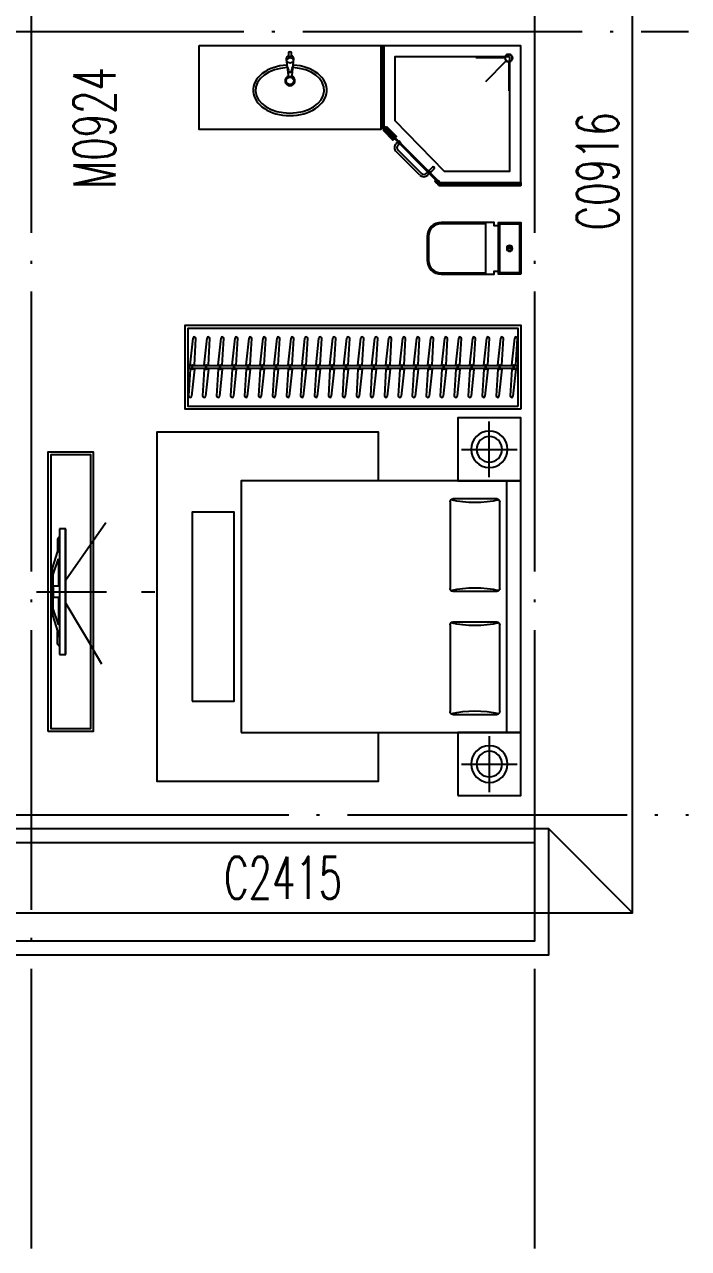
# Model space of a CAD drawing. Extents: x 14112 to 33812, y 15441 to 35841.
# Drawn here: x 29062 to 33812, y 15441 to 24191 of the extents above; entities that cross this region are included whole.
import ezdxf
from ezdxf.enums import TextEntityAlignment as Align

# ---------------------------------------------------------------- set-up
doc = ezdxf.new("R2010")
doc.units = 0
doc.header["$LTSCALE"] = 1000
doc.header["$MEASUREMENT"] = 0
for name, pattern in [('DASHED', [0.75, 0.5, -0.25]), ('DOTE', [2.42, 2, -0.2, 0.02, -0.2]), ('M-HIDDEN', [1.875, 1.25, -0.625])]:
    doc.linetypes.add(name, pattern=pattern)
for name, color, linetype in [('A-DOTE', 1, 'Continuous'), ('A-GROUND', 2, 'Continuous'), ('A-WALL', 4, 'Continuous'), ('A-WINDOW-TEXT', 7, 'Continuous'), ('A-家具', 254, 'Continuous'), ('A-洁具、厨具', 165, 'Continuous'), ('A-立面看线', 7, 'Continuous')]:
    doc.layers.add(name, color=color, linetype=linetype)
doc.styles.add('_TCH_WINDOW', font='SIMPLEX', dxfattribs={"height": 3.5, "bigfont": 'GBCBIG'})
pattern_1 = [(0, (-2237.1254, -118.3735), (1.875, 1.08253175), [1.25, -2.5]), (120, (-2237.1254, -118.3735), (-1.875, 1.08253176), [1.25, -2.5]), (60, (-2237.1254, -118.3735), (4e-09, 2.1650635), [-2.5, 1.25])]
pattern_2 = [(90, (-2302.3204, -177.7997), (-1.125, 2e-16), []), (90, (-2301.9454, -177.4247), (-1.125, 2e-16), [])]
pattern_3 = [(90, (1432.9199, -3357.579), (-1.08253175, 1.875), [1.25, -2.5]), (210, (1432.9199, -3357.579), (-1.08253176, -1.875), [1.25, -2.5]), (150, (1432.9199, -3357.579), (-2.1650635, 4e-09), [-2.5, 1.25])]
pattern_4 = [(315, (-2746.5922, 1536.9037), (2.09129076, -0.56035967), [1.25, -2.5]), (75, (-2746.5922, 1536.9037), (-0.56035967, 2.09129076), [1.25, -2.5]), (15, (-2746.5922, 1536.9037), (1.5309311, 1.5309311), [-2.5, 1.25])]

# ---------------------------------------------------------------- blocks, each defined once
blk = doc.blocks.new('海龙工具_洗盆')
at = {"color": 0}
blk.add_lwpolyline([(10.4, -34.8), (10.3, -3.9, 0.376297), (-11, -4), (-10.9, -34.5, -0.272573)], format="xyb", close=True, dxfattribs=at)
for points in [[(-10.9, -27.1, 0.271653), (-28.9, -49.3), (-15.2, -165, 0.760816), (13.9, -165), (26.9, -49.1, 0.255599), (10.4, -27.7)], [(25.5, -61.5, 0.726092), (-27.3, -62.8)], [(-23.6, -94, 0.023079), (-8.4, -142.7, 0.427088), (7, -142.7, 0.023079), (21.9, -93.9)]]:
    blk.add_lwpolyline(points, format="xyb", dxfattribs=at)
blk.add_lwpolyline([(24.4, -71.2), (-0.9, -79.8), (-26.3, -71.4)], dxfattribs=at)
blk.add_circle((-1, -206.6), 27, dxfattribs=at)
blk.add_arc((-1, -206.6), 35.6, 105.72539, 73.60413, dxfattribs=at)
for centre, major_axis, ratio, start_param, end_param in [((-1.5, -274.2), (-263.8, -0.7), 0.685587, -1.488972, 4.621616), ((-1.5, -274), (245.8, 1), 0.663308, 1.649511, 7.763959)]:
    blk.add_ellipse(centre, major_axis=major_axis, ratio=ratio, start_param=start_param, end_param=end_param, dxfattribs=at)
blk = doc.blocks.new('*U74')
at = {"color": 0}
blk.add_lwpolyline([(0, 0), (1300, 0), (1300, -600), (0, -600)], close=True, dxfattribs=at)
blk.add_blockref('海龙工具_洗盆', (650.3, -46.2), dxfattribs=at)
blk = doc.blocks.new('A$C754C7141')
at = {"color": 0}
for p, q in [((0, 20), (0, 640)), ((0, 20), (0, 640)), ((0, 20), (0, 640)), ((20, 660), (335.6, 660)), ((20, 660), (335.6, 660)), ((20, 660), (335.6, 660)), ((355.6, 640), (355.6, 20)), ((355.6, 640), (355.6, 20)), ((355.6, 640), (355.6, 20)), ((335.6, 0), (20, 0)), ((335.6, 0), (20, 0)), ((335.6, 0), (20, 0))]:
    blk.add_line(p, q, dxfattribs=at)
for centre, radius, start, end in [((20, 640), 20, 90, 180), ((20, 640), 20, 90, 180), ((20, 640), 20, 90, 180), ((177.8, 1402.4), 767.7, 257.05826, 282.94174), ((177.8, 1402.4), 767.7, 257.05826, 282.94174), ((177.8, 1402.4), 767.7, 257.05826, 282.94174), ((335.6, 640), 20, 0, 90), ((335.6, 640), 20, 0, 90), ((335.6, 640), 20, 0, 90), ((20, 20), 20, 180, 270), ((20, 20), 20, 180, 270), ((20, 20), 20, 180, 270), ((177.8, -742.4), 767.7, 77.05826, 102.94174), ((177.8, -742.4), 767.7, 77.05826, 102.94174), ((177.8, -742.4), 767.7, 77.05826, 102.94174), ((335.6, 20), 20, 270, 0), ((335.6, 20), 20, 270, 0), ((335.6, 20), 20, 270, 0)]:
    blk.add_arc(centre, radius, start, end, dxfattribs=at)
blk = doc.blocks.new('*U71')
at = {"color": 0}
for p, q in [((-1125, -425), (-1125, -25)), ((1125, -425), (1125, -25)), ((-900, -100), (900, -100)), ((-925, -225), (-1325, -225)), ((925, -225), (1325, -225))]:
    blk.add_line(p, q, dxfattribs=at)
for points in [[(-900, -2000), (-900, 0), (900, 0), (900, -2000)], [(900, -450), (900, 0), (1350, 0), (1350, -450)], [(-1350, -450), (-1350, 0), (-900, 0), (-900, -450)], [(-675, -2350), (-675, -2050), (675, -2050), (675, -2350)]]:
    blk.add_lwpolyline(points, close=True, dxfattribs=at)
blk.add_lwpolyline([(-900, -1020), (-1250, -1020), (-1250, -2600), (1250, -2600), (1250, -1020), (900, -1020)], dxfattribs=at)
for centre, radius in [((-1125, -225), 130.9), ((-1125, -225), 91.6), ((1125, -225), 130.9), ((1125, -225), 91.6)]:
    blk.add_circle(centre, radius, dxfattribs=at)
at = {"color": 0, "rotation": 90}
for p in [(-110, -505.6), (770, -505.6)]:
    blk.add_blockref('A$C754C7141', p, dxfattribs=at)
blk = doc.blocks.new('*U72')
at = {"color": 0}
blk.add_wipeout([(0, 0), (0, 600), (2400, 600), (2400, 0)], dxfattribs=at)
for p, q in [((34.7, 314.3), (56, 507)), ((64.7, 314.3), (75.9, 505.5)), ((134.7, 314.3), (156, 507)), ((164.7, 314.3), (175.9, 505.5)), ((234.7, 314.3), (256, 507)), ((264.7, 314.3), (275.9, 505.5)), ((334.7, 314.3), (356, 507)), ((364.7, 314.3), (375.9, 505.5)), ((434.7, 314.3), (456, 507)), ((464.7, 314.3), (475.9, 505.5)), ((534.7, 314.3), (556, 507)), ((564.7, 314.3), (575.9, 505.5)), ((634.7, 314.3), (656, 507)), ((664.7, 314.3), (675.9, 505.5)), ((734.7, 314.3), (756, 507)), ((764.7, 314.3), (775.9, 505.5)), ((834.7, 314.3), (856, 507)), ((864.7, 314.3), (875.9, 505.5)), ((934.7, 314.3), (956, 507)), ((964.7, 314.3), (975.9, 505.5)), ((1034.7, 314.3), (1056, 507)), ((1064.7, 314.3), (1075.9, 505.5)), ((1134.7, 314.3), (1156, 507)), ((1164.7, 314.3), (1175.9, 505.5)), ((1234.7, 314.3), (1256, 507)), ((1264.7, 314.3), (1275.9, 505.5)), ((1334.7, 314.3), (1356, 507)), ((1364.7, 314.3), (1375.9, 505.5)), ((1434.7, 314.3), (1456, 507)), ((1464.7, 314.3), (1475.9, 505.5)), ((1534.7, 314.3), (1556, 507)), ((1564.7, 314.3), (1575.9, 505.5)), ((1634.7, 314.3), (1656, 507)), ((1664.7, 314.3), (1675.9, 505.5)), ((1734.7, 314.3), (1756, 507)), ((1764.7, 314.3), (1775.9, 505.5)), ((1834.7, 314.3), (1856, 507)), ((1864.7, 314.3), (1875.9, 505.5)), ((1934.7, 314.3), (1956, 507)), ((1964.7, 314.3), (1975.9, 505.5)), ((2034.7, 314.3), (2056, 507)), ((2064.7, 314.3), (2075.9, 505.5)), ((2134.7, 314.3), (2156, 507)), ((2164.7, 314.3), (2175.9, 505.5)), ((2234.7, 314.3), (2256, 507)), ((2264.7, 314.3), (2275.9, 505.5)), ((2334.7, 314.3), (2356, 507)), ((2364.7, 314.3), (2375.9, 505.5)), ((20, 315.2), (25, 315.2)), ((20, 284.8), (25, 284.8)), ((34.7, 285.7), (23.5, 94.5)), ((25, 310.2), (2375, 310.2)), ((25, 289.8), (2375, 289.8)), ((34.7, 314.3), (47.7, 314.3)), ((47.7, 285.7), (34.7, 285.7)), ((64.7, 285.7), (43.4, 93)), ((47.7, 317.3), (51.7, 317.3)), ((47.7, 317.3), (47.7, 282.7)), ((51.7, 282.7), (47.7, 282.7)), ((51.7, 317.3), (51.7, 282.7)), ((51.7, 314.3), (64.7, 314.3)), ((64.7, 285.7), (51.7, 285.7)), ((134.7, 285.7), (123.5, 94.5)), ((134.7, 314.3), (147.7, 314.3)), ((147.7, 285.7), (134.7, 285.7)), ((164.7, 285.7), (143.4, 93)), ((147.7, 317.3), (151.7, 317.3)), ((147.7, 317.3), (147.7, 282.7)), ((151.7, 282.7), (147.7, 282.7)), ((151.7, 317.3), (151.7, 282.7)), ((151.7, 314.3), (164.7, 314.3)), ((164.7, 285.7), (151.7, 285.7)), ((234.7, 285.7), (223.5, 94.5)), ((234.7, 314.3), (247.7, 314.3)), ((247.7, 285.7), (234.7, 285.7)), ((264.7, 285.7), (243.4, 93)), ((247.7, 317.3), (251.7, 317.3)), ((247.7, 317.3), (247.7, 282.7)), ((251.7, 282.7), (247.7, 282.7)), ((251.7, 317.3), (251.7, 282.7)), ((251.7, 314.3), (264.7, 314.3)), ((264.7, 285.7), (251.7, 285.7)), ((334.7, 285.7), (323.5, 94.5)), ((334.7, 314.3), (347.7, 314.3)), ((347.7, 285.7), (334.7, 285.7)), ((364.7, 285.7), (343.4, 93)), ((347.7, 317.3), (351.7, 317.3)), ((347.7, 317.3), (347.7, 282.7)), ((351.7, 282.7), (347.7, 282.7)), ((351.7, 317.3), (351.7, 282.7)), ((351.7, 314.3), (364.7, 314.3)), ((364.7, 285.7), (351.7, 285.7)), ((434.7, 285.7), (423.5, 94.5)), ((434.7, 314.3), (447.7, 314.3)), ((447.7, 285.7), (434.7, 285.7)), ((464.7, 285.7), (443.4, 93)), ((447.7, 317.3), (451.7, 317.3)), ((447.7, 317.3), (447.7, 282.7)), ((451.7, 282.7), (447.7, 282.7)), ((451.7, 317.3), (451.7, 282.7)), ((451.7, 314.3), (464.7, 314.3)), ((464.7, 285.7), (451.7, 285.7)), ((534.7, 285.7), (523.5, 94.5)), ((534.7, 314.3), (547.7, 314.3)), ((547.7, 285.7), (534.7, 285.7)), ((564.7, 285.7), (543.4, 93)), ((547.7, 317.3), (551.7, 317.3)), ((547.7, 317.3), (547.7, 282.7)), ((551.7, 282.7), (547.7, 282.7)), ((551.7, 317.3), (551.7, 282.7)), ((551.7, 314.3), (564.7, 314.3)), ((564.7, 285.7), (551.7, 285.7)), ((634.7, 285.7), (623.5, 94.5)), ((634.7, 314.3), (647.7, 314.3)), ((647.7, 285.7), (634.7, 285.7)), ((664.7, 285.7), (643.4, 93)), ((647.7, 317.3), (651.7, 317.3)), ((647.7, 317.3), (647.7, 282.7)), ((651.7, 282.7), (647.7, 282.7)), ((651.7, 317.3), (651.7, 282.7)), ((651.7, 314.3), (664.7, 314.3)), ((664.7, 285.7), (651.7, 285.7)), ((734.7, 285.7), (723.5, 94.5)), ((734.7, 314.3), (747.7, 314.3)), ((747.7, 285.7), (734.7, 285.7)), ((764.7, 285.7), (743.4, 93)), ((747.7, 317.3), (751.7, 317.3)), ((747.7, 317.3), (747.7, 282.7)), ((751.7, 282.7), (747.7, 282.7)), ((751.7, 317.3), (751.7, 282.7)), ((751.7, 314.3), (764.7, 314.3)), ((764.7, 285.7), (751.7, 285.7)), ((834.7, 285.7), (823.5, 94.5)), ((834.7, 314.3), (847.7, 314.3)), ((847.7, 285.7), (834.7, 285.7)), ((864.7, 285.7), (843.4, 93)), ((847.7, 317.3), (851.7, 317.3)), ((847.7, 317.3), (847.7, 282.7)), ((851.7, 282.7), (847.7, 282.7)), ((851.7, 317.3), (851.7, 282.7)), ((851.7, 314.3), (864.7, 314.3)), ((864.7, 285.7), (851.7, 285.7)), ((934.7, 285.7), (923.5, 94.5)), ((934.7, 314.3), (947.7, 314.3)), ((947.7, 285.7), (934.7, 285.7)), ((964.7, 285.7), (943.4, 93)), ((947.7, 317.3), (951.7, 317.3)), ((947.7, 317.3), (947.7, 282.7)), ((951.7, 282.7), (947.7, 282.7)), ((951.7, 317.3), (951.7, 282.7)), ((951.7, 314.3), (964.7, 314.3)), ((964.7, 285.7), (951.7, 285.7)), ((1034.7, 285.7), (1023.5, 94.5)), ((1034.7, 314.3), (1047.7, 314.3)), ((1047.7, 285.7), (1034.7, 285.7)), ((1064.7, 285.7), (1043.4, 93)), ((1047.7, 317.3), (1051.7, 317.3)), ((1047.7, 317.3), (1047.7, 282.7)), ((1051.7, 282.7), (1047.7, 282.7)), ((1051.7, 317.3), (1051.7, 282.7)), ((1051.7, 314.3), (1064.7, 314.3)), ((1064.7, 285.7), (1051.7, 285.7)), ((1134.7, 285.7), (1123.5, 94.5)), ((1134.7, 314.3), (1147.7, 314.3)), ((1147.7, 285.7), (1134.7, 285.7)), ((1164.7, 285.7), (1143.4, 93)), ((1147.7, 317.3), (1151.7, 317.3)), ((1147.7, 317.3), (1147.7, 282.7)), ((1151.7, 282.7), (1147.7, 282.7)), ((1151.7, 317.3), (1151.7, 282.7)), ((1151.7, 314.3), (1164.7, 314.3)), ((1164.7, 285.7), (1151.7, 285.7)), ((1234.7, 285.7), (1223.5, 94.5)), ((1234.7, 314.3), (1247.7, 314.3)), ((1247.7, 285.7), (1234.7, 285.7)), ((1264.7, 285.7), (1243.4, 93)), ((1247.7, 317.3), (1251.7, 317.3)), ((1247.7, 317.3), (1247.7, 282.7)), ((1251.7, 282.7), (1247.7, 282.7)), ((1251.7, 317.3), (1251.7, 282.7)), ((1251.7, 314.3), (1264.7, 314.3)), ((1264.7, 285.7), (1251.7, 285.7)), ((1334.7, 285.7), (1323.5, 94.5)), ((1334.7, 314.3), (1347.7, 314.3)), ((1347.7, 285.7), (1334.7, 285.7)), ((1364.7, 285.7), (1343.4, 93)), ((1347.7, 317.3), (1351.7, 317.3)), ((1347.7, 317.3), (1347.7, 282.7)), ((1351.7, 282.7), (1347.7, 282.7)), ((1351.7, 317.3), (1351.7, 282.7)), ((1351.7, 314.3), (1364.7, 314.3)), ((1364.7, 285.7), (1351.7, 285.7)), ((1434.7, 285.7), (1423.5, 94.5)), ((1434.7, 314.3), (1447.7, 314.3)), ((1447.7, 285.7), (1434.7, 285.7)), ((1464.7, 285.7), (1443.4, 93)), ((1447.7, 317.3), (1451.7, 317.3)), ((1447.7, 317.3), (1447.7, 282.7)), ((1451.7, 282.7), (1447.7, 282.7)), ((1451.7, 317.3), (1451.7, 282.7)), ((1451.7, 314.3), (1464.7, 314.3)), ((1464.7, 285.7), (1451.7, 285.7)), ((1534.7, 285.7), (1523.5, 94.5)), ((1534.7, 314.3), (1547.7, 314.3)), ((1547.7, 285.7), (1534.7, 285.7)), ((1564.7, 285.7), (1543.4, 93)), ((1547.7, 317.3), (1551.7, 317.3)), ((1547.7, 317.3), (1547.7, 282.7)), ((1551.7, 282.7), (1547.7, 282.7)), ((1551.7, 317.3), (1551.7, 282.7)), ((1551.7, 314.3), (1564.7, 314.3)), ((1564.7, 285.7), (1551.7, 285.7)), ((1634.7, 285.7), (1623.5, 94.5)), ((1634.7, 314.3), (1647.7, 314.3)), ((1647.7, 285.7), (1634.7, 285.7)), ((1664.7, 285.7), (1643.4, 93)), ((1647.7, 317.3), (1651.7, 317.3)), ((1647.7, 317.3), (1647.7, 282.7)), ((1651.7, 282.7), (1647.7, 282.7)), ((1651.7, 317.3), (1651.7, 282.7)), ((1651.7, 314.3), (1664.7, 314.3)), ((1664.7, 285.7), (1651.7, 285.7)), ((1734.7, 285.7), (1723.5, 94.5)), ((1734.7, 314.3), (1747.7, 314.3)), ((1747.7, 285.7), (1734.7, 285.7)), ((1764.7, 285.7), (1743.4, 93)), ((1747.7, 317.3), (1751.7, 317.3)), ((1747.7, 317.3), (1747.7, 282.7)), ((1751.7, 282.7), (1747.7, 282.7)), ((1751.7, 317.3), (1751.7, 282.7)), ((1751.7, 314.3), (1764.7, 314.3)), ((1764.7, 285.7), (1751.7, 285.7)), ((1834.7, 285.7), (1823.5, 94.5)), ((1834.7, 314.3), (1847.7, 314.3)), ((1847.7, 285.7), (1834.7, 285.7)), ((1864.7, 285.7), (1843.4, 93)), ((1847.7, 317.3), (1851.7, 317.3)), ((1847.7, 317.3), (1847.7, 282.7)), ((1851.7, 282.7), (1847.7, 282.7)), ((1851.7, 317.3), (1851.7, 282.7)), ((1851.7, 314.3), (1864.7, 314.3)), ((1864.7, 285.7), (1851.7, 285.7)), ((1934.7, 285.7), (1923.5, 94.5)), ((1934.7, 314.3), (1947.7, 314.3)), ((1947.7, 285.7), (1934.7, 285.7)), ((1964.7, 285.7), (1943.4, 93)), ((1947.7, 317.3), (1951.7, 317.3)), ((1947.7, 317.3), (1947.7, 282.7)), ((1951.7, 282.7), (1947.7, 282.7)), ((1951.7, 317.3), (1951.7, 282.7)), ((1951.7, 314.3), (1964.7, 314.3)), ((1964.7, 285.7), (1951.7, 285.7)), ((2034.7, 285.7), (2023.5, 94.5)), ((2034.7, 314.3), (2047.7, 314.3)), ((2047.7, 285.7), (2034.7, 285.7)), ((2064.7, 285.7), (2043.4, 93)), ((2047.7, 317.3), (2051.7, 317.3)), ((2047.7, 317.3), (2047.7, 282.7)), ((2051.7, 282.7), (2047.7, 282.7)), ((2051.7, 317.3), (2051.7, 282.7)), ((2051.7, 314.3), (2064.7, 314.3)), ((2064.7, 285.7), (2051.7, 285.7)), ((2134.7, 285.7), (2123.5, 94.5)), ((2134.7, 314.3), (2147.7, 314.3)), ((2147.7, 285.7), (2134.7, 285.7)), ((2164.7, 285.7), (2143.4, 93)), ((2147.7, 317.3), (2151.7, 317.3)), ((2147.7, 317.3), (2147.7, 282.7)), ((2151.7, 282.7), (2147.7, 282.7)), ((2151.7, 317.3), (2151.7, 282.7)), ((2151.7, 314.3), (2164.7, 314.3)), ((2164.7, 285.7), (2151.7, 285.7)), ((2234.7, 285.7), (2223.5, 94.5)), ((2234.7, 314.3), (2247.7, 314.3)), ((2247.7, 285.7), (2234.7, 285.7)), ((2264.7, 285.7), (2243.4, 93)), ((2247.7, 317.3), (2251.7, 317.3)), ((2247.7, 317.3), (2247.7, 282.7)), ((2251.7, 282.7), (2247.7, 282.7)), ((2251.7, 317.3), (2251.7, 282.7)), ((2251.7, 314.3), (2264.7, 314.3)), ((2264.7, 285.7), (2251.7, 285.7)), ((2334.7, 285.7), (2323.5, 94.5)), ((2334.7, 314.3), (2347.7, 314.3)), ((2347.7, 285.7), (2334.7, 285.7)), ((2364.7, 285.7), (2343.4, 93)), ((2347.7, 317.3), (2351.7, 317.3)), ((2347.7, 317.3), (2347.7, 282.7)), ((2351.7, 282.7), (2347.7, 282.7)), ((2351.7, 317.3), (2351.7, 282.7)), ((2351.7, 314.3), (2364.7, 314.3)), ((2364.7, 285.7), (2351.7, 285.7)), ((2380, 315.2), (2375, 315.2)), ((2380, 284.8), (2375, 284.8))]:
    blk.add_line(p, q, dxfattribs=at)
for points in [[(0, 600), (2400, 600), (2400, 0), (0, 0)], [(20, 580), (2380, 580), (2380, 20), (20, 20)]]:
    blk.add_lwpolyline(points, close=True, dxfattribs=at)
for points in [[(25, 284.8), (25, 315.2)], [(2375, 284.8), (2375, 315.2)]]:
    blk.add_lwpolyline(points, dxfattribs=at)
for centre, start, end in [((65.9, 506), 356.96059, 174.28941), ((165.9, 506), 356.96059, 174.28941), ((265.9, 506), 356.96059, 174.28941), ((365.9, 506), 356.96059, 174.28941), ((465.9, 506), 356.96059, 174.28941), ((565.9, 506), 356.96059, 174.28941), ((665.9, 506), 356.96059, 174.28941), ((765.9, 506), 356.96059, 174.28941), ((865.9, 506), 356.96059, 174.28941), ((965.9, 506), 356.96059, 174.28941), ((1065.9, 506), 356.96059, 174.28941), ((1165.9, 506), 356.96059, 174.28941), ((1265.9, 506), 356.96059, 174.28941), ((1365.9, 506), 356.96059, 174.28941), ((1465.9, 506), 356.96059, 174.28941), ((1565.9, 506), 356.96059, 174.28941), ((1665.9, 506), 356.96059, 174.28941), ((1765.9, 506), 356.96059, 174.28941), ((1865.9, 506), 356.96059, 174.28941), ((1965.9, 506), 356.96059, 174.28941), ((2065.9, 506), 356.96059, 174.28941), ((2165.9, 506), 356.96059, 174.28941), ((2265.9, 506), 356.96059, 174.28941), ((2365.9, 506), 356.96059, 174.28941), ((33.5, 94), 176.96059, 354.28941), ((133.5, 94), 176.96059, 354.28941), ((233.5, 94), 176.96059, 354.28941), ((333.5, 94), 176.96059, 354.28941), ((433.5, 94), 176.96059, 354.28941), ((533.5, 94), 176.96059, 354.28941), ((633.5, 94), 176.96059, 354.28941), ((733.5, 94), 176.96059, 354.28941), ((833.5, 94), 176.96059, 354.28941), ((933.5, 94), 176.96059, 354.28941), ((1033.5, 94), 176.96059, 354.28941), ((1133.5, 94), 176.96059, 354.28941), ((1233.5, 94), 176.96059, 354.28941), ((1333.5, 94), 176.96059, 354.28941), ((1433.5, 94), 176.96059, 354.28941), ((1533.5, 94), 176.96059, 354.28941), ((1633.5, 94), 176.96059, 354.28941), ((1733.5, 94), 176.96059, 354.28941), ((1833.5, 94), 176.96059, 354.28941), ((1933.5, 94), 176.96059, 354.28941), ((2033.5, 94), 176.96059, 354.28941), ((2133.5, 94), 176.96059, 354.28941), ((2233.5, 94), 176.96059, 354.28941), ((2333.5, 94), 176.96059, 354.28941)]:
    blk.add_arc(centre, 10, start, end, dxfattribs=at)
blk = doc.blocks.new('*U78')
at = {"color": 0}
blk.add_wipeout([(-1000, 531.1), (1000, 531.1), (1000, 209.3), (-1000, 209.3)], dxfattribs=at)
blk.add_lwpolyline([(1000, 531.1), (-1000, 531.1), (-1000, 209.3), (1000, 209.3)], close=True, dxfattribs=at)
blk.add_wipeout([(-449.9, 404.8), (450.1, 404.8), (450.1, 450.9), (391.5, 451.1), (374.5, 465.8), (283.4, 465.8), (167.8, 500), (-168, 500), (-279.8, 465.7), (-374.6, 465.7), (-391.6, 450.9), (-449.9, 450.9)], dxfattribs=at)
at = {"color": 0, "linetype": 'DASHED'}
for p, q in [((0, 614.1), (0, -230.8)), ((-84.8, 404.8), (-585.6, 57.8)), ((84.8, 404.8), (683.1, 49))]:
    blk.add_line(p, q, dxfattribs=at)
at = {"color": 0, "ltscale": 120}
for p, q in [((-449.9, 404.8), (-449.9, 450.9)), ((-449.9, 450.9), (450.1, 450.9)), ((-391.6, 450.9), (-374.6, 465.7)), ((-374.6, 465.7), (-279.8, 465.7)), ((-167.9, 500), (-327.9, 451)), ((-0.1, 500), (-167.9, 500)), ((-0.1, 500), (167.8, 500)), ((167.8, 500), (327.8, 451)), ((374.5, 465.8), (283.4, 465.8)), ((391.5, 451.1), (374.5, 465.8)), ((450.1, 450.9), (450.1, 404.8)), ((450.1, 404.8), (-449.9, 404.8))]:
    blk.add_line(p, q, dxfattribs=at)
at = {"color": 0}
for points in [[(-233.2, 511.1), (-980, 511.1), (-980, 229.3), (980, 229.3), (980, 511.1), (-233.2, 511.1)], [(-235.5, 457.3), (-38.9, 457.3), (-38.9, 495.1), (38.8, 495.1), (38.8, 457.4), (235.5, 457.4), (122.3, 495.1), (-122.5, 495.1), (-235.5, 457.3)], [(-449.9, 408.8), (450.1, 408.9)]]:
    blk.add_lwpolyline(points, dxfattribs=at)
blk = doc.blocks.new('云学贝教学QQ52666049李佳03017880')
at = {"color": 0, "ltscale": 50}
for p, q in [((2, 9), (455, 463)), ((463, 455), (9, 2)), ((455, 463), (459, 462)), ((459, 462), (462, 459)), ((462, 459), (463, 455)), ((345, 422), (377, 391)), ((391, 405), (359, 437)), ((393, 407), (375, 389)), ((375, 389), (378, 385)), ((385, 378), (389, 375)), ((389, 375), (407, 393)), ((391, 377), (405, 391)), ((402, 366), (391, 377)), ((397, 404), (393, 407)), ((407, 393), (404, 397)), ((405, 391), (416, 380)), ((191, 113), (402, 324)), ((416, 310), (205, 99)), ((107, 121), (126, 140)), ((111, 118), (107, 121)), ((118, 111), (121, 107)), ((121, 107), (140, 126)), ((124, 109), (138, 124)), ((134, 99), (124, 109)), ((126, 140), (129, 136)), ((140, 126), (136, 129)), ((138, 124), (148, 113)), ((2, 5), (2, 9)), ((5, 2), (2, 5)), ((9, 2), (5, 2))]:
    blk.add_line(p, q, dxfattribs=at)
at = {"color": 0}
for p, q in [((436, 443), (451, 443)), ((436, 443), (436, 429)), ((443, 451), (443, 451)), ((451, 458), (462, 458)), ((451, 458), (451, 443)), ((458, 451), (458, 451)), ((323, 330), (337, 330)), ((323, 330), (323, 316)), ((330, 337), (330, 337)), ((337, 344), (352, 344)), ((337, 344), (337, 330)), ((344, 352), (344, 352)), ((344, 337), (344, 337)), ((352, 359), (366, 359)), ((352, 359), (352, 344)), ((359, 366), (359, 366)), ((359, 352), (359, 352)), ((366, 373), (380, 373)), ((366, 373), (366, 359)), ((373, 380), (373, 380)), ((373, 366), (373, 366)), ((380, 387), (394, 387)), ((380, 387), (380, 373)), ((387, 394), (387, 394)), ((387, 380), (387, 380)), ((394, 401), (408, 401)), ((394, 401), (394, 387)), ((401, 408), (401, 408)), ((401, 394), (401, 394)), ((408, 415), (422, 415)), ((408, 415), (408, 401)), ((415, 422), (415, 422)), ((415, 408), (415, 408)), ((422, 429), (436, 429)), ((422, 429), (422, 415)), ((429, 436), (429, 436)), ((429, 422), (429, 422)), ((443, 436), (443, 436)), ((217, 224), (217, 224)), ((224, 231), (238, 231)), ((224, 231), (224, 217)), ((231, 238), (231, 238)), ((231, 224), (231, 224)), ((238, 245), (253, 245)), ((238, 245), (238, 231)), ((245, 253), (245, 253)), ((245, 238), (245, 238)), ((253, 260), (267, 260)), ((253, 260), (253, 245)), ((260, 267), (260, 267)), ((260, 253), (260, 253)), ((267, 274), (281, 274)), ((267, 274), (267, 260)), ((274, 281), (274, 281)), ((274, 267), (274, 267)), ((281, 288), (295, 288)), ((281, 288), (281, 274)), ((288, 295), (288, 295)), ((288, 281), (288, 281)), ((295, 302), (309, 302)), ((295, 302), (295, 288)), ((302, 309), (302, 309)), ((302, 295), (302, 295)), ((309, 316), (323, 316)), ((309, 316), (309, 302)), ((316, 323), (316, 323)), ((316, 309), (316, 309)), ((330, 323), (330, 323)), ((104, 111), (104, 111)), ((111, 118), (125, 118)), ((111, 118), (111, 104)), ((118, 125), (118, 125)), ((118, 111), (118, 111)), ((125, 132), (139, 132)), ((125, 132), (125, 118)), ((132, 139), (132, 139)), ((132, 125), (132, 125)), ((139, 146), (154, 146)), ((139, 146), (139, 132)), ((146, 154), (146, 154)), ((146, 139), (146, 139)), ((154, 161), (168, 161)), ((154, 161), (154, 146)), ((161, 168), (161, 168)), ((161, 154), (161, 154)), ((168, 175), (182, 175)), ((168, 175), (168, 161)), ((175, 182), (175, 182)), ((175, 168), (175, 168)), ((182, 189), (196, 189)), ((182, 189), (182, 175)), ((189, 196), (189, 196)), ((189, 182), (189, 182)), ((196, 203), (210, 203)), ((196, 203), (196, 189)), ((203, 210), (203, 210)), ((203, 196), (203, 196)), ((210, 217), (224, 217)), ((210, 217), (210, 203)), ((217, 210), (217, 210)), ((2, 5), (12, 5)), ((5, 12), (5, 12)), ((5, 12), (5, 12)), ((12, 19), (26, 19)), ((12, 19), (12, 5)), ((19, 26), (19, 26)), ((19, 12), (19, 12)), ((26, 33), (40, 33)), ((26, 33), (26, 19)), ((33, 40), (33, 40)), ((33, 26), (33, 26)), ((40, 47), (55, 47)), ((40, 47), (40, 33)), ((47, 55), (47, 55)), ((47, 40), (47, 40)), ((55, 62), (69, 62)), ((55, 62), (55, 47)), ((62, 69), (62, 69)), ((62, 55), (62, 55)), ((69, 76), (83, 76)), ((69, 76), (69, 62)), ((76, 83), (76, 83)), ((76, 69), (76, 69)), ((83, 90), (97, 90)), ((83, 90), (83, 76)), ((90, 97), (90, 97)), ((90, 83), (90, 83)), ((97, 104), (111, 104)), ((97, 104), (97, 90)), ((104, 97), (104, 97))]:
    blk.add_line(p, q, dxfattribs=at)
at = {"color": 0, "linetype": 'M-HIDDEN'}
for p, q in [((11, 27), (27, 11)), ((15, 30), (30, 15)), ((51, 67), (67, 51)), ((55, 70), (70, 55))]:
    blk.add_line(p, q, dxfattribs=at)
at = {"color": 0}
blk.add_lwpolyline([(83, 90), (70, 102), (-16, 16), (16, -16), (102, 70), (90, 83)], dxfattribs=at)
for points in [[(-4, 4), (77, 86), (74, 89), (-8, 8)], [(4, -4), (86, 77), (89, 74), (8, -8)], [(17, 33), (15, 35), (7, 27), (9, 24)], [(33, 17), (35, 15), (27, 7), (24, 9)], [(49, 64), (47, 67), (55, 75), (57, 73)], [(64, 49), (67, 47), (75, 55), (73, 57)]]:
    blk.add_lwpolyline(points, close=True, dxfattribs=at)
at = {"color": 0, "ltscale": 50}
for centre, radius, start, end in [((352, 430), 10.2, 45, 225), ((380, 345), 30, 315.0004, 45), ((380, 345), 50, 315.0004, 45), ((170, 134), 30, 225, 315.0004), ((170, 134), 50, 225, 315.0004)]:
    blk.add_arc(centre, radius, start, end, dxfattribs=at)
blk = doc.blocks.new('*U60')
h = blk.add_hatch()
h.set_pattern_fill('ANSI32', color=0, scale=10)
h.set_pattern_definition([(45, (-2237.1254, -118.3735), (-2.6516504, 2.6516504), []), (45, (-2235.3576, -118.3735), (-2.6516504, 2.6516504), [])])
h.paths.add_polyline_path([(1230, 1335), (1205, 1335), (1205, 1315), (1212, 1315), (1212, 1323), (1215, 1323), (1215, 1323), (1221, 1323), (1224, 1323), (1224, 1315), (1230, 1315)])
h.paths.add_polyline_path([(1228, 1317), (1226, 1317), (1226, 1325), (1210, 1325), (1210, 1317), (1207, 1317), (1207, 1333), (1228, 1333)], flags=16)
h = blk.add_hatch()
h.set_pattern_fill('HONEY', color=0, scale=10)
h.set_pattern_definition(pattern_1)
h.paths.add_polyline_path([(1212, 1323), (1212, 1315, -0.259154), (1213, 1313), (1213, 1321), (1215, 1323)])
h = blk.add_hatch()
h.set_pattern_fill('HONEY', color=0, scale=10)
h.set_pattern_definition(pattern_1)
h.paths.add_polyline_path([(1224, 1323), (1221, 1323), (1223, 1321), (1223, 1313, -0.259053), (1224, 1315)])
h = blk.add_hatch()
h.set_pattern_fill('玻璃剖面', color=0, scale=10, angle=90, pattern_type=2)
h.set_pattern_definition([(225, (1223.043, 894.163), (-10, -20), [14.14214, -14.14213]), (135, (1223.043, 874.163), (-10, 20), [14.14214, -14.14213])])
h.paths.add_polyline_path([(1213, 609), (1211, 607), (1214, 600), (1216, 598), (1223, 605), (1223, 1261), (1221, 1263), (1215, 1263), (1213, 1261)])
h = blk.add_hatch()
h.set_pattern_fill('ANSI32', color=0, scale=3, angle=45)
h.set_pattern_definition(pattern_2)
h.paths.add_polyline_path([(1191, 595), (1193, 594), (1196, 594), (1191, 598), (1180, 587), (1183, 587)])
h = blk.add_hatch()
h.set_pattern_fill('ANSI32', color=0, scale=3, angle=45)
h.set_pattern_definition(pattern_2)
h.paths.add_polyline_path([(1189, 578), (1192, 578), (1183, 587), (1180, 587)])
h = blk.add_hatch()
h.set_pattern_fill('ANSI32', color=0, scale=3, angle=45)
h.set_pattern_definition(pattern_2)
h.paths.add_polyline_path([(1188, 574), (1187, 575), (1185, 574), (1194, 565), (1209, 580), (1206, 580), (1194, 568), (1188, 574)])
h = blk.add_hatch()
h.set_pattern_fill('ANSI32', color=0, scale=3, angle=45)
h.set_pattern_definition(pattern_2)
h.paths.add_polyline_path([(1188, 577), (1190, 576), (1192, 578), (1189, 578)])
h.paths.add_polyline_path([(1187, 575), (1186, 576), (1185, 574)])
h = blk.add_hatch()
h.set_pattern_fill('ANSI32', color=0, scale=3, angle=45)
h.set_pattern_definition(pattern_2)
h.paths.add_polyline_path([(1187, 588), (1190, 588), (1196, 594), (1193, 594)])
h = blk.add_hatch()
h.set_pattern_fill('ANSI32', color=0, scale=3, angle=45)
h.set_pattern_definition(pattern_2)
h.paths.add_polyline_path([(1190, 588), (1187, 588), (1199, 577), (1199, 579)])
h = blk.add_hatch()
h.set_pattern_fill('HONEY', color=0, scale=10)
h.set_pattern_definition([(0, (-2237.1254, -177.7997), (1.875, 1.08253175), [1.25, -2.5]), (120, (-2237.1254, -177.7997), (-1.875, 1.08253176), [1.25, -2.5]), (60, (-2237.1254, -177.7997), (4e-09, 2.1650635), [-2.5, 1.25])])
h.paths.add_polyline_path([(1197, 583), (1193, 586), (1193, 590), (1198, 594, -0.25493), (1196, 594), (1190, 588), (1199, 579), (1204, 585, -0.25493), (1205, 587), (1201, 583)])
h = blk.add_hatch()
h.set_pattern_fill('ANSI32', color=0, scale=3, angle=45)
h.set_pattern_definition(pattern_2)
h.paths.add_polyline_path([(1204, 582), (1204, 585), (1199, 579), (1199, 577)])
h = blk.add_hatch()
h.set_pattern_fill('ANSI32', color=0, scale=3, angle=45)
h.set_pattern_definition(pattern_2)
h.paths.add_polyline_path([(1204, 585), (1204, 582), (1206, 580), (1209, 580)])
h = blk.add_hatch()
h.set_pattern_fill('ANSI32', color=0, scale=10, angle=90)
h.set_pattern_definition([(135, (1432.92, -3357.579), (-2.6516504, -2.6516504), []), (135, (1432.92, -3355.8112), (-2.6516504, -2.6516504), [])])
h.paths.add_polyline_path([(-20, 110), (-20, 85), (0, 85), (0, 92), (-8, 92), (-8, 95), (-8, 95), (-8, 101), (-8, 104), (0, 104), (0, 110)])
h.paths.add_polyline_path([(-2, 108), (-2, 106), (-10, 106), (-10, 90), (-2, 90), (-2, 87), (-18, 87), (-18, 108)], flags=16)
h = blk.add_hatch()
h.set_pattern_fill('ANSI32', color=0, scale=10, angle=-45)
h.set_pattern_definition([(2e-10, (-2746.5922, 1536.9037), (-1e-11, 3.75), []), (2e-10, (-2745.3422, 1535.6537), (-1e-11, 3.75), [])])
h.paths.add_polyline_path([(732, 113), (715, 130), (701, 116), (706, 111), (711, 117), (713, 115), (713, 115), (718, 110), (720, 108), (714, 103), (718, 99)])
h.paths.add_polyline_path([(718, 101), (717, 103), (723, 108), (711, 120), (706, 114), (703, 116), (715, 127), (730, 113)], flags=16)
h = blk.add_hatch()
h.set_pattern_fill('HONEY', color=0, scale=10, angle=-45)
h.set_pattern_definition(pattern_4)
h.paths.add_polyline_path([(711, 117), (706, 111, -0.259154), (705, 109), (711, 115), (713, 115)])
h = blk.add_hatch()
h.set_pattern_fill('HONEY', color=0, scale=10, angle=-45)
h.set_pattern_definition(pattern_4)
h.paths.add_polyline_path([(720, 108), (718, 110), (718, 108), (712, 102, -0.259053), (714, 103)])
h = blk.add_hatch()
h.set_pattern_fill('HONEY', color=0, scale=10, angle=90)
h.set_pattern_definition(pattern_3)
h.paths.add_polyline_path([(-8, 104), (-8, 101), (-6, 103), (2, 103, -0.259053), (0, 104)])
h = blk.add_hatch()
h.set_pattern_fill('HONEY', color=0, scale=10, angle=90)
h.set_pattern_definition(pattern_3)
h.paths.add_polyline_path([(-8, 92), (0, 92, -0.259154), (2, 93), (-6, 93), (-8, 95)])
h = blk.add_hatch()
h.set_pattern_fill('玻璃剖面', color=0, scale=10, pattern_type=2)
h.set_pattern_definition([(135, (413.668, 92.591), (-20, 10), [14.14214, -14.14213]), (45, (393.668, 92.591), (20, 10), [14.14214, -14.14213])])
h.paths.add_polyline_path([(45, 103), (43, 101), (43, 95), (45, 93), (703, 93), (709, 100), (700, 104), (698, 103)])
h = blk.add_hatch()
h.set_pattern_fill('玻璃剖面', color=0, scale=10, pattern_type=2)
h.set_pattern_definition([(135, (185.806, 92.591), (-20, 10), [14.14214, -14.14213]), (45, (165.806, 92.591), (20, 10), [14.14214, -14.14213])])
h.paths.add_polyline_path([(709, 100), (700, 104), (697, 93), (703, 93)])
at = {"color": 0, "ltscale": 3}
for p, q in [((1205, 1335), (-20, 1335)), ((-20, 110), (-20, 1335)), ((1205, 612), (1205, 1335)), ((1230, 601), (1230, 1335)), ((302, 1021), (117, 1205)), ((125, 1227), (386, 1227)), ((92, 1194), (92, 933)), ((1205, 612), (1191, 598)), ((1230, 601), (1209, 580)), ((-20, 110), (694, 110)), ((701, 116), (694, 110)), ((-20, 85), (704, 85)), ((718, 99), (704, 85))]:
    blk.add_line(p, q, dxfattribs=at)
at = {"color": 0}
for p, q in [((1213, 1321), (1215, 1323)), ((1215, 1323), (1221, 1323)), ((1221, 1323), (1223, 1321)), ((1105, 1235), (1105, 654)), ((1185, 575), (1186, 575)), ((1185, 575), (1186, 575)), ((1186, 575), (1189, 578)), ((1186, 575), (1189, 578)), ((1188, 574), (1186, 576)), ((1189, 577), (1187, 575)), ((1189, 577), (1187, 575)), ((1189, 578), (1188, 579)), ((1189, 578), (1188, 579)), ((1188, 577), (1190, 576)), ((1190, 576), (1188, 574)), ((1189, 576), (1188, 574)), ((1204, 585), (1209, 580))]:
    blk.add_line(p, q, dxfattribs=at)
for points in [[(1223, 1321), (1223, 605), (1201, 583), (1197, 583), (1193, 586), (1193, 590), (1213, 609), (1213, 1321)], [(1233, 1318), (1233, 1318)], [(1214, 600), (1211, 607), (1216, 598), (1203, 599), (1207, 589), (1196, 592), (1196, 583)], [(-3, 113), (-3, 113)], [(698, 98), (700, 104), (709, 100), (706, 110), (715, 106), (712, 115)], [(723, 99), (723, 99)]]:
    blk.add_lwpolyline(points, dxfattribs=at)
for points in [[(1230, 1315), (1224, 1315), (1224, 1323), (1212, 1323), (1212, 1315), (1205, 1315), (1205, 1335), (1230, 1335), (1230, 1335), (1230, 1315), (1230, 1315), (1230, 1315), (1230, 1315)], [(1228, 1317), (1226, 1317), (1226, 1325), (1210, 1325), (1210, 1317), (1207, 1317), (1207, 1333), (1228, 1333)], [(125, 1227), (124, 1233), (122, 1239), (119, 1245), (115, 1250), (110, 1254), (105, 1257), (99, 1259), (92, 1259), (86, 1259), (80, 1257), (74, 1254), (69, 1250), (65, 1245), (62, 1239), (60, 1233), (60, 1227), (60, 1220), (62, 1214), (65, 1208), (69, 1204), (74, 1199), (80, 1196), (86, 1195), (92, 1194), (99, 1195), (105, 1196), (110, 1199), (115, 1204), (119, 1208), (122, 1214), (124, 1220), (125, 1227)], [(80, 1235), (1105, 1235), (1105, 654), (653, 210), (80, 210)], [(1191, 598), (1180, 587), (1189, 578), (1185, 574), (1194, 565), (1209, 580), (1204, 585), (1199, 579), (1190, 588), (1196, 594)], [(1191, 595), (1183, 587), (1192, 578), (1188, 574), (1194, 568), (1206, 580), (1204, 582), (1199, 577), (1187, 588), (1193, 594)], [(0, 110), (0, 104), (-8, 104), (-8, 92), (0, 92), (0, 85), (-20, 85), (-20, 110), (-20, 110), (0, 110), (0, 110), (0, 110), (0, 110)], [(703, 93), (-6, 93), (-8, 95), (-8, 101), (-6, 103), (698, 103), (711, 115), (713, 115), (718, 110), (718, 108)], [(718, 99), (714, 103), (720, 108), (711, 117), (706, 111), (701, 116), (715, 130), (732, 113), (732, 113), (718, 99), (718, 99), (718, 99), (718, 99)], [(718, 101), (717, 103), (723, 108), (711, 120), (706, 114), (703, 116), (715, 127), (730, 113)], [(-2, 108), (-2, 106), (-10, 106), (-10, 90), (-2, 90), (-2, 87), (-18, 87), (-18, 108)]]:
    blk.add_lwpolyline(points, close=True, dxfattribs=at)
at = {"color": 0, "ltscale": 3}
blk.add_circle((92, 1227), 32.6, dxfattribs=at)
at = {"color": 0}
for centre, radius, start, end in [((1211, 1313), 1.98, 2.3652, 60.4805), ((1225, 1313), 1.98, 119.5195, 177.6348), ((1197, 595), 1.68, 247.9393, 305.1464), ((1206, 586), 1.68, 144.8536, 202.0607), ((704, 111), 1.98, 317.3652, 15.4805), ((2, 105), 1.98, 209.5195, 267.6348), ((2, 91), 1.98, 92.3652, 150.4805), ((714, 101), 1.98, 74.5195, 132.6348)]:
    blk.add_arc(centre, radius, start, end, dxfattribs=at)
for centre, major_axis, start_param, end_param in [((1184, 577), (-2.09, 0), 2.251887, 3.152563), ((1184, 577), (-2.29, 0), 2.348525, 3.152563), ((1187, 577), (-1.1, 0), 4.701418, 5.370301), ((1187, 577), (-1.3, 0), 4.701418, 5.390013), ((1187, 577), (0, 1.3), 0.893172, 1.581767), ((1187, 577), (0, 1.1), 0.912885, 1.581767), ((1187, 580), (0, 2.09), 3.130622, 4.031298), ((1187, 580), (0, 2.29), 3.130622, 3.93466)]:
    blk.add_ellipse(centre, major_axis=major_axis, ratio=1, start_param=start_param, end_param=end_param, dxfattribs=at)
blk.add_blockref('云学贝教学QQ52666049李佳03017880', (723, 122), dxfattribs=at)
blk = doc.blocks.new('*U43')
at = {"color": 0, "ltscale": 3}
for points in [[(295, 751.8), (295, 591.4), (665, 591.4), (665, 751.8)], [(305, 741.8), (305, 601.4), (655, 601.4), (655, 741.8)]]:
    blk.add_lwpolyline(points, close=True, dxfattribs=at)
for points in [[(395, 81.8, -0.414214), (295, 181.8), (295, 561.8), (318.1, 561.8), (318.1, 591.4), (641.9, 591.4), (641.9, 561.8), (665, 561.8), (665, 181.8, -0.414214), (565, 81.8)], [(395, 91.8, -0.414214), (305, 181.8), (305, 501.8), (328.1, 501.8), (328.1, 501.8), (631.9, 501.8), (631.9, 501.8), (655, 501.8), (655, 181.8, -0.414214), (565, 91.8)]]:
    blk.add_lwpolyline(points, format="xyb", close=True, dxfattribs=at)
for radius in [20.6, 18.6]:
    blk.add_circle((480, 671.6), radius, dxfattribs=at)
for centre, radius, start, end in [((425.5, 671.6), 54.5, 340.38469, 19.61531), ((512.4, 671.6), 28.6, 145.30424, 214.69576)]:
    blk.add_arc(centre, radius, start, end, dxfattribs=at)

msp = doc.modelspace()

# ---------------------------------------------------------------- linework, layer by layer
at = {"layer": 'A-DOTE', "linetype": 'DOTE'}
for p, q in [((29111.9, 15441.3), (29111.9, 35841.3)), ((32711.9, 15441.3), (32711.9, 35841.3)), ((14111.9, 24141.3), (33811.9, 24141.3)), ((24111.9, 18541.3), (33811.9, 18541.3))]:
    msp.add_line(p, q, dxfattribs=at)
at = {"layer": 'A-GROUND'}
msp.add_lwpolyline([(32811.9, 18441.3), (33411.9, 17841.3)], dxfattribs=at)
at = {"layer": 'A-WALL'}
msp.add_lwpolyline([(24011.9, 17541.3), (32811.9, 17541.3), (32811.9, 18441.3), (24011.9, 18441.3)], close=True, dxfattribs=at)
at = {"layer": 'A-立面看线'}
msp.add_lwpolyline([(24111.9, 17641.3), (32711.9, 17641.3), (32711.9, 18341.3), (24111.9, 18341.3)], close=True, dxfattribs=at)

# ---------------------------------------------------------------- block references
at = {"layer": 'A-家具'}
msp.add_blockref('*U74', (30311.9, 24041.3), dxfattribs=at)
at = {"layer": 'A-家具', "rotation": 180}
msp.add_blockref('*U72', (32611.9, 22041.3), dxfattribs=at)
at = {"layer": 'A-家具', "xscale": -1, "rotation": 270}
msp.add_blockref('*U71', (32611.9, 20029.2), dxfattribs=at)
at = {"layer": 'A-洁具、厨具', "xscale": 0.8, "yscale": 0.8, "zscale": 0.8, "rotation": 270}
msp.add_blockref('*U60', (31544.3, 24025.3), dxfattribs=at)
at = {"layer": 'A-洁具、厨具', "xscale": -1, "rotation": 270}
msp.add_blockref('*U43', (31860.1, 22110.9), dxfattribs=at)

# ---------------------------------------------------------------- texts
at = {"layer": 'A-WINDOW-TEXT', "style": '_TCH_WINDOW', "width": 0.65}
for s, p in [('M0924', (29561.9, 23451.3)), ('C0916', (33161.9, 23141.3))]:
    msp.add_text(s, height=300, rotation=90, dxfattribs=at).set_placement(p, align=Align.MIDDLE_CENTER)
msp.add_text('C2415', height=300, dxfattribs=at).set_placement((30911.9, 18091.3), align=Align.MIDDLE_CENTER)

# ---------------------------------------------------------------- next in the draw order: block references
at = {"layer": 'A-家具', "xscale": -1, "rotation": 90}
msp.add_blockref('*U78', (29763, 20136.5), dxfattribs=at)

# ---------------------------------------------------------------- next in the draw order: linework, layer by layer
at = {"layer": 'A-GROUND'}
msp.add_lwpolyline([(24011.9, 18441.3), (23411.9, 18441.3), (23411.9, 17841.3), (33411.9, 17841.3), (33411.9, 33441.3), (30231.9, 33441.3), (30231.9, 32841.3)], dxfattribs=at)

doc.saveas('drawing.dxf')
